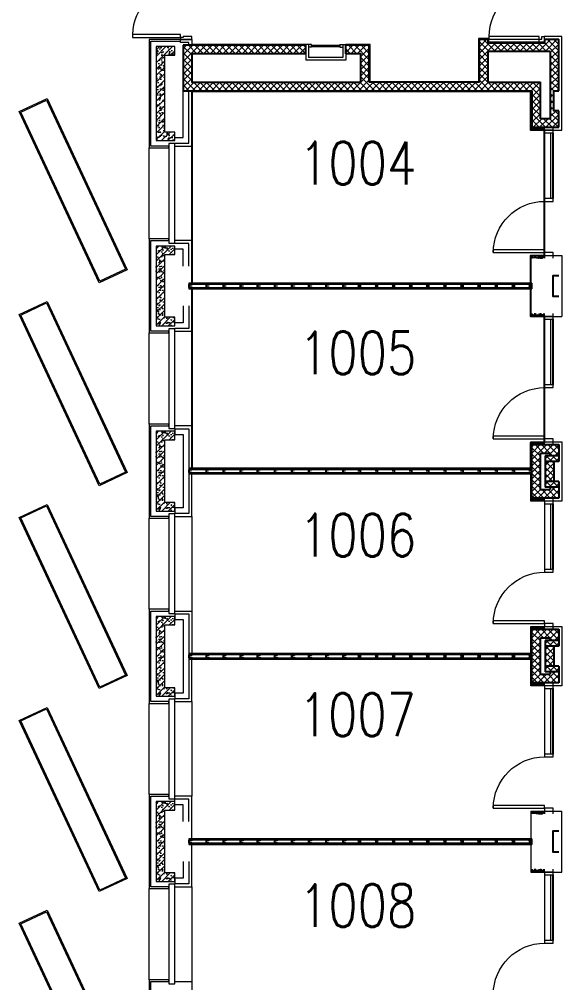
# Model space of a CAD drawing. Header units: inches. Extents: x 13084 to 220150, y 6494 to 167180.
# Drawn here: x 28889 to 38405, y 134527 to 151435 of the extents above; entities that cross this region are included whole.
import ezdxf
from ezdxf.enums import TextEntityAlignment as Align

# ---------------------------------------------------------------- set-up
doc = ezdxf.new("R2010")
doc.units = ezdxf.units.IN
doc.header["$MEASUREMENT"] = 0
for name, color, linetype, lineweight in [('Ground Floor$0$A-G250-G-Walls-Low-Level', 8, 'Continuous', 15), ('Ground Floor$0$A-G250-G-Walls-Precast-Concrete', 7, 'Continuous', 15), ('Ground Floor$0$A-G250-M-Walls-Blockwork', 7, 'Continuous', 25), ('Ground Floor$0$A-G250-M-Walls-Plasterboard-Partition', 7, 'Continuous', 15), ('Ground Floor$0$A-G252-H-Internal-Walls', 251, 'Continuous', 9), ('Ground Floor$0$A-G262-H-Precast-Panel', 251, 'Continuous', 5), ('Ground Floor$0$A-G312-M-Wall-Cladding-Panel', 7, 'Continuous', 9), ('Ground Floor$0$A-G312-M-Wall-Finish-Plaster', 7, 'Continuous', 15), ('Ground Floor$0$A-G321-M-Window', 251, 'Continuous', 9), ('Ground Floor$0$A-G322-M-Door', 251, 'Continuous', 15), ('Ground Floor$0$A-G572-Fire-Hose-Cabinet', 251, 'Continuous', 15), ('Ground Floor$0$Z-Z001-S-Room-Name-Identification-250', 7, 'Continuous', 15)]:
    doc.layers.add(name, color=color, linetype=linetype, lineweight=lineweight)
doc.styles.add('Ground Floor$0$Tag-RomanS', font='romans.shx', dxfattribs={"width": 0.8})
pattern_1 = [(50, (31615.24, 164129.57), (182.1847, -15.9391), [19.05, -209.55]), (355, (31615.24, 164129.57), (-35.2428, 191.0566), [15.24, -167.64]), (100.451, (31630.42, 164128.24), (146.9425, 175.1167), [16.19, -178.09]), (46.1842, (31615.24, 164180.37), (271.079, -42.0423), [28.575, -314.325]), (96.6356, (31637.83, 164176.87), (237.4042, 247.4256), [24.285, -267.135]), (351.184, (31615.24, 164180.37), (237.4046, 247.425), [22.86, -251.46]), (21, (31640.64, 164167.67), (151.6149, -102.2655), [19.05, -209.55]), (326, (31640.64, 164167.67), (61.802, 184.188), [15.24, -167.64]), (71.4514, (31653.27, 164159.15), (213.4165, 81.9229), [16.19, -178.09]), (37.5, (31615.24, 164129.57), (3.0886, 84.55504), [0, -165.608, 0, -170.18, 0, -168.275]), (7.5, (31615.24, 164129.57), (66.81966, 100.18057), [0, -97.028, 0, -161.798, 0, -64.135]), (327.5, (31558.6, 164129.57), (135.5906, -5.72874), [0, -63.5, 0, -198.12, 0, -262.89]), (317.5, (31533.2, 164129.57), (148.1292, 25.4265), [0, -82.55, 0, -131.572, 0, -186.69])]
pattern_2 = [(45, (31615.24, 164129.57), (-56.1266, 56.1266), [])]

# ---------------------------------------------------------------- blocks, each defined once
blk = doc.blocks.new('Ground Floor$0$Door8-Exterior-1850')
at = {"layer": 'Ground Floor$0$A-G322-M-Door'}
for points in [[(50, -50), (38, -50), (38, -100), (0, -100), (0, 100), (50, 100)], [(1800, -50), (1812, -50), (1812, -100), (1850, -100), (1850, 100), (1800, 100)], [(88, -100), (88, -937), (38, -937), (38, -100)], [(1762, -100), (1762, -937), (1812, -937), (1812, -100)]]:
    blk.add_lwpolyline(points, close=True, dxfattribs=at)
for centre, start, end in [((88, -100), 270, 0), ((1762, -100), 180, 270)]:
    blk.add_arc(centre, 837, start, end, dxfattribs=at)
blk = doc.blocks.new('Ground Floor$0$Door1-faculty offices-2200')
at = {"layer": 'Ground Floor$0$A-G321-M-Window'}
blk.add_lwpolyline([(50, -65), (1200, -65), (1200, -35), (50, -35)], close=True, dxfattribs=at)
at = {"layer": 'Ground Floor$0$A-G322-M-Door'}
for p, q in [((50, 75), (1200, 75)), ((50, -75), (1200, -75))]:
    blk.add_line(p, q, dxfattribs=at)
for points in [[(2100, 975), (2150, 975), (2150, 75), (2100, 75)], [(50, 75), (50, -75), (0, -75), (0, 75)], [(1250, 75), (1250, -75), (1200, -75), (1200, 75)], [(2200, 75), (2200, -75), (2150, -75), (2150, 75)]]:
    blk.add_lwpolyline(points, close=True, dxfattribs=at)
blk.add_arc((2150, 75), 900, 90, 180, dxfattribs=at)
blk = doc.blocks.new('Ground Floor$0$tag-roomname')
at = {"lineweight": 18, "ltscale": 0.01, "style": 'Ground Floor$0$Tag-RomanS', "width": 0.8}
blk.add_attdef('ROOM_NO_2', text='', height=3, dxfattribs=at).set_placement((0, 1.612), align=Align.MIDDLE_CENTER)
at = {"linetype": 'ByBlock', "lineweight": 13, "ltscale": 0.01, "style": 'Ground Floor$0$Tag-RomanS', "width": 0.8, "flags": 1}
for tag, p in [('ROOM_NAME_1', (0, -2.288)), ('AREA', (0, -5.744))]:
    blk.add_attdef(tag, text='', height=2.8, dxfattribs=at).set_placement(p, align=Align.MIDDLE_CENTER)
blk = doc.blocks.new('Ground Floor$0$FHC')
at = {"ltscale": 0.2}
for p, q in [((700, 280), (0, 280)), ((0, 0), (0, 280)), ((650, 230), (50, 230)), ((50, 0), (50, 230)), ((650, 0), (650, 230)), ((700, 0), (700, 280)), ((50, 0), (0, 0)), ((100, 50), (50, 50)), ((50, 0), (50, 50)), ((100, 0), (50, 0)), ((100, 50), (100, 0)), ((100, 35), (600, 35)), ((100, 15), (600, 15)), ((600, 0), (600, 50)), ((600, 50), (650, 50)), ((600, 0), (650, 0)), ((650, 0), (650, 50)), ((650, 0), (700, 0))]:
    blk.add_line(p, q, dxfattribs=at)
blk = doc.blocks.new('Ground Floor$0$Part Frame1')
for p, q in [((0, 0), (0, -100)), ((0, 0), (6015, 0)), ((0, -13), (6015, -13)), ((0, -25), (6015, -25)), ((6015, -75), (0, -75)), ((6015, -87), (0, -87)), ((6015, -100), (0, -100)), ((6015, 0), (6015, -100))]:
    blk.add_line(p, q)
for points in [[(0, -75), (0, -25), (50, -25), (50, -35), (10, -35), (10, -65), (50, -65), (50, -75)], [(300, -75), (300, -25), (350, -25), (350, -35), (310, -35), (310, -65), (350, -65), (350, -75)], [(600, -75), (600, -25), (650, -25), (650, -35), (610, -35), (610, -65), (650, -65), (650, -75)], [(900, -75), (900, -25), (950, -25), (950, -35), (910, -35), (910, -65), (950, -65), (950, -75)], [(1200, -75), (1200, -25), (1250, -25), (1250, -35), (1210, -35), (1210, -65), (1250, -65), (1250, -75)], [(1500, -75), (1500, -25), (1550, -25), (1550, -35), (1510, -35), (1510, -65), (1550, -65), (1550, -75)], [(1800, -75), (1800, -25), (1850, -25), (1850, -35), (1810, -35), (1810, -65), (1850, -65), (1850, -75)], [(2100, -75), (2100, -25), (2150, -25), (2150, -35), (2110, -35), (2110, -65), (2150, -65), (2150, -75)], [(2400, -75), (2400, -25), (2450, -25), (2450, -35), (2410, -35), (2410, -65), (2450, -65), (2450, -75)], [(2700, -75), (2700, -25), (2750, -25), (2750, -35), (2710, -35), (2710, -65), (2750, -65), (2750, -75)], [(3000, -75), (3000, -25), (3050, -25), (3050, -35), (3010, -35), (3010, -65), (3050, -65), (3050, -75)], [(3315, -75), (3315, -25), (3265, -25), (3265, -35), (3305, -35), (3305, -65), (3265, -65), (3265, -75)], [(3615, -75), (3615, -25), (3565, -25), (3565, -35), (3605, -35), (3605, -65), (3565, -65), (3565, -75)], [(3915, -75), (3915, -25), (3865, -25), (3865, -35), (3905, -35), (3905, -65), (3865, -65), (3865, -75)], [(4215, -75), (4215, -25), (4165, -25), (4165, -35), (4205, -35), (4205, -65), (4165, -65), (4165, -75)], [(4515, -75), (4515, -25), (4465, -25), (4465, -35), (4505, -35), (4505, -65), (4465, -65), (4465, -75)], [(4815, -75), (4815, -25), (4765, -25), (4765, -35), (4805, -35), (4805, -65), (4765, -65), (4765, -75)], [(5115, -75), (5115, -25), (5065, -25), (5065, -35), (5105, -35), (5105, -65), (5065, -65), (5065, -75)], [(5415, -75), (5415, -25), (5365, -25), (5365, -35), (5405, -35), (5405, -65), (5365, -65), (5365, -75)], [(5715, -75), (5715, -25), (5665, -25), (5665, -35), (5705, -35), (5705, -65), (5665, -65), (5665, -75)], [(6015, -75), (6015, -25), (5965, -25), (5965, -35), (6005, -35), (6005, -65), (5965, -65), (5965, -75)]]:
    blk.add_lwpolyline(points, close=True)
blk = doc.blocks.new('Ground Floor$0$d1960-050')
at = {"layer": 'Ground Floor$0$A-G322-M-Door', "elevation": 0}
for points in [[(-1860, 218), (-1860, 1098), (-1910, 1098), (-1910, 218)], [(-100, 218), (-100, 1098), (-50, 1098), (-50, 218)], [(-1910, 218), (-1910, 168), (-1860, 168), (-1860, 130), (-1960, 130), (-1960, 218)], [(-50, 218), (-50, 168), (-100, 168), (-100, 130), (0, 130), (0, 218)]]:
    blk.add_lwpolyline(points, close=True, dxfattribs=at)
at = {"layer": 'Ground Floor$0$A-G322-M-Door'}
for centre, start, end in [((-1860, 218, 0), 360, 90), ((-100, 218, 0), 90, 180)]:
    blk.add_arc(centre, 880, start, end, dxfattribs=at)

msp = doc.modelspace()

# ---------------------------------------------------------------- hatches: boundary and pattern name
at = {"layer": 'Ground Floor$0$A-G252-H-Internal-Walls'}
h = msp.add_hatch(dxfattribs=at)
h.set_pattern_fill('ANSI37', color=256, scale=25, style=0)
h.set_pattern_definition([(45, (31615.24, 164129.57), (-56.1266, 56.1266), []), (135, (31615.24, 164129.57), (-56.1266, -56.1266), [])])
h.paths.add_polyline_path([(38355, 151085), (38110, 151085), (38110, 151020), (37110, 151020), (37110, 151085), (36960, 151085), (36960, 150330), (35030, 150330), (35030, 150980), (34615, 150980), (34615, 150830), (34880, 150830), (34880, 150330), (31915, 150330), (31915, 150830), (33915, 150830), (33915, 150980), (31765, 150980), (31765, 150180), (37880, 150180), (37880, 149540), (38355, 149540), (38355, 149830), (38265, 149830), (38265, 150180), (38355, 150180)])
h.paths.add_polyline_path([(38205, 149690), (38030, 149690), (38030, 150330), (37110, 150330), (37110, 150870), (38205, 150870)], flags=16)
h = msp.add_hatch(dxfattribs=at)
h.set_pattern_fill('AR-CONC', color=256, scale=0.3, angle=90, style=0)
h.set_pattern_definition([(40, (48115.245, 160889.57), (-4.78173, 54.6554), [5.715, -62.865]), (95, (48115.245, 160889.57), (57.317, -10.57285), [4.572, -50.292]), (349.549, (48114.846, 160894.124), (52.535, 44.08275), [4.857, -53.427]), (43.8158, (48130.485, 160889.57), (-12.6127, 81.3237), [8.5725, -94.2975]), (353.3644, (48129.43, 160896.35), (74.22767, 71.22127), [7.2855, -80.1405]), (98.816, (48130.485, 160889.57), (74.22754, 71.2214), [6.858, -75.438]), (69, (48126.675, 160897.19), (-30.67966, 45.48446), [5.715, -62.865]), (124, (48126.675, 160897.19), (55.2564, 18.5406), [4.572, -50.292]), (18.5486, (48124.12, 160900.98), (24.57686, 64.02495), [4.857, -53.427]), (52.5, (48115.245, 160889.57), (25.366512, 0.92658), [0, -49.6824, 0, -51.054, 0, -50.4825]), (82.5, (48115.245, 160889.57), (30.054172, 20.0459), [0, -29.1084, 0, -48.5394, 0, -19.2405]), (122.5, (48115.245, 160872.577), (-1.718623, 40.677179), [0, -19.05, 0, -59.436, 0, -78.867]), (132.5, (48115.245, 160864.957), (7.62795, 44.438754), [0, -24.765, 0, -39.4716, 0, -56.007])])
h.paths.add_polyline_path([(37880, 149505), (37880, 149540), (38105, 149540), (38105, 149505)])
h = msp.add_hatch(dxfattribs=at)
h.set_pattern_fill('AR-CONC', color=256, scale=0.3, angle=90, style=0)
h.set_pattern_definition([(40, (48115.245, 158624.57), (-4.78173, 54.6554), [5.715, -62.865]), (95, (48115.245, 158624.57), (57.317, -10.57285), [4.572, -50.292]), (349.549, (48114.846, 158629.124), (52.535, 44.08275), [4.857, -53.427]), (43.8158, (48130.485, 158624.57), (-12.6127, 81.3237), [8.5725, -94.2975]), (353.3644, (48129.43, 158631.35), (74.22767, 71.22127), [7.2855, -80.1405]), (98.816, (48130.485, 158624.57), (74.22754, 71.2214), [6.858, -75.438]), (69, (48126.675, 158632.19), (-30.67966, 45.48446), [5.715, -62.865]), (124, (48126.675, 158632.19), (55.2564, 18.5406), [4.572, -50.292]), (18.5486, (48124.12, 158635.98), (24.57686, 64.02495), [4.857, -53.427]), (52.5, (48115.245, 158624.57), (25.366512, 0.92658), [0, -49.6824, 0, -51.054, 0, -50.4825]), (82.5, (48115.245, 158624.57), (30.054172, 20.0459), [0, -29.1084, 0, -48.5394, 0, -19.2405]), (122.5, (48115.245, 158607.577), (-1.718623, 40.677179), [0, -19.05, 0, -59.436, 0, -78.867]), (132.5, (48115.245, 158599.957), (7.62795, 44.438754), [0, -24.765, 0, -39.4716, 0, -56.007])])
h.paths.add_polyline_path([(37880, 147240), (37880, 147275), (38105, 147275), (38105, 147240)])
h = msp.add_hatch(dxfattribs=at)
h.set_pattern_fill('AR-CONC', color=256, scale=0.3, angle=90, style=0)
h.set_pattern_definition([(40, (48115.245, 157619.57), (-4.78173, 54.6554), [5.715, -62.865]), (95, (48115.245, 157619.57), (57.317, -10.57285), [4.572, -50.292]), (349.549, (48114.846, 157624.124), (52.535, 44.08275), [4.857, -53.427]), (43.8158, (48130.485, 157619.57), (-12.6127, 81.3237), [8.5725, -94.2975]), (353.3644, (48129.43, 157626.35), (74.22767, 71.22127), [7.2855, -80.1405]), (98.816, (48130.485, 157619.57), (74.22754, 71.2214), [6.858, -75.438]), (69, (48126.675, 157627.19), (-30.67966, 45.48446), [5.715, -62.865]), (124, (48126.675, 157627.19), (55.2564, 18.5406), [4.572, -50.292]), (18.5486, (48124.12, 157630.98), (24.57686, 64.02495), [4.857, -53.427]), (52.5, (48115.245, 157619.57), (25.366512, 0.92658), [0, -49.6824, 0, -51.054, 0, -50.4825]), (82.5, (48115.245, 157619.57), (30.054172, 20.0459), [0, -29.1084, 0, -48.5394, 0, -19.2405]), (122.5, (48115.245, 157602.577), (-1.718623, 40.677179), [0, -19.05, 0, -59.436, 0, -78.867]), (132.5, (48115.245, 157594.957), (7.62795, 44.438754), [0, -24.765, 0, -39.4716, 0, -56.007])])
h.paths.add_polyline_path([(37880, 146235), (37880, 146270), (38105, 146270), (38105, 146235)])
h = msp.add_hatch(dxfattribs=at)
h.set_pattern_fill('AR-CONC', color=256, scale=0.3, angle=90, style=0)
h.set_pattern_definition([(40, (48115.245, 155354.57), (-4.78173, 54.6554), [5.715, -62.865]), (95, (48115.245, 155354.57), (57.317, -10.57285), [4.572, -50.292]), (349.549, (48114.846, 155359.124), (52.535, 44.08275), [4.857, -53.427]), (43.8158, (48130.485, 155354.57), (-12.6127, 81.3237), [8.5725, -94.2975]), (353.3644, (48129.43, 155361.35), (74.22767, 71.22127), [7.2855, -80.1405]), (98.816, (48130.485, 155354.57), (74.22754, 71.2214), [6.858, -75.438]), (69, (48126.675, 155362.19), (-30.67966, 45.48446), [5.715, -62.865]), (124, (48126.675, 155362.19), (55.2564, 18.5406), [4.572, -50.292]), (18.5486, (48124.12, 155365.98), (24.57686, 64.02495), [4.857, -53.427]), (52.5, (48115.245, 155354.57), (25.366512, 0.92658), [0, -49.6824, 0, -51.054, 0, -50.4825]), (82.5, (48115.245, 155354.57), (30.054172, 20.0459), [0, -29.1084, 0, -48.5394, 0, -19.2405]), (122.5, (48115.245, 155337.577), (-1.718623, 40.677179), [0, -19.05, 0, -59.436, 0, -78.867]), (132.5, (48115.245, 155329.957), (7.62795, 44.438754), [0, -24.765, 0, -39.4716, 0, -56.007])])
h.paths.add_polyline_path([(37880, 143970), (37880, 144005), (38105, 144005), (38105, 143970)])
h = msp.add_hatch(dxfattribs=at)
h.set_pattern_fill('ANSI37', color=256, scale=25, style=0)
h.set_pattern_definition([(45, (47749.214, 164129.57), (-56.1266, 56.1266), []), (135, (47749.214, 164129.57), (-56.1266, -56.1266), [])])
h.paths.add_polyline_path([(38355, 143970), (37880, 143970), (37880, 143030), (38355, 143030), (38355, 143225), (38205, 143225), (38205, 143180), (38030, 143180), (38030, 143820), (38205, 143820), (38205, 143775), (38355, 143775)])
h.paths.add_polyline_path([(38355, 143775), (38115, 143775), (38115, 143675), (38355, 143675)], flags=17)
h.paths.add_polyline_path([(38265, 143675), (38115, 143675), (38115, 143325), (38265, 143325)], flags=17)
h.paths.add_polyline_path([(38355, 143325), (38115, 143325), (38115, 143225), (38355, 143225)])
h = msp.add_hatch(dxfattribs=at)
h.set_pattern_fill('AR-CONC', color=256, scale=0.3, angle=90, style=0)
h.set_pattern_definition([(40, (48115.245, 154379.57), (-4.78173, 54.6554), [5.715, -62.865]), (95, (48115.245, 154379.57), (57.317, -10.57285), [4.572, -50.292]), (349.549, (48114.846, 154384.124), (52.535, 44.08275), [4.857, -53.427]), (43.8158, (48130.485, 154379.57), (-12.6127, 81.3237), [8.5725, -94.2975]), (353.3644, (48129.43, 154386.35), (74.22767, 71.22127), [7.2855, -80.1405]), (98.816, (48130.485, 154379.57), (74.22754, 71.2214), [6.858, -75.438]), (69, (48126.675, 154387.19), (-30.67966, 45.48446), [5.715, -62.865]), (124, (48126.675, 154387.19), (55.2564, 18.5406), [4.572, -50.292]), (18.5486, (48124.12, 154390.98), (24.57686, 64.02495), [4.857, -53.427]), (52.5, (48115.245, 154379.57), (25.366512, 0.92658), [0, -49.6824, 0, -51.054, 0, -50.4825]), (82.5, (48115.245, 154379.57), (30.054172, 20.0459), [0, -29.1084, 0, -48.5394, 0, -19.2405]), (122.5, (48115.245, 154362.577), (-1.718623, 40.677179), [0, -19.05, 0, -59.436, 0, -78.867]), (132.5, (48115.245, 154354.957), (7.62795, 44.438754), [0, -24.765, 0, -39.4716, 0, -56.007])])
h.paths.add_polyline_path([(37880, 142995), (37880, 143030), (38105, 143030), (38105, 142995)])
h = msp.add_hatch(dxfattribs=at)
h.set_pattern_fill('AR-CONC', color=256, scale=0.3, angle=90, style=0)
h.set_pattern_definition([(40, (48115.245, 152114.57), (-4.78173, 54.6554), [5.715, -62.865]), (95, (48115.245, 152114.57), (57.317, -10.57285), [4.572, -50.292]), (349.549, (48114.846, 152119.124), (52.535, 44.08275), [4.857, -53.427]), (43.8158, (48130.485, 152114.57), (-12.6127, 81.3237), [8.5725, -94.2975]), (353.3644, (48129.43, 152121.35), (74.22767, 71.22127), [7.2855, -80.1405]), (98.816, (48130.485, 152114.57), (74.22754, 71.2214), [6.858, -75.438]), (69, (48126.675, 152122.19), (-30.67966, 45.48446), [5.715, -62.865]), (124, (48126.675, 152122.19), (55.2564, 18.5406), [4.572, -50.292]), (18.5486, (48124.12, 152125.98), (24.57686, 64.02495), [4.857, -53.427]), (52.5, (48115.245, 152114.57), (25.366512, 0.92658), [0, -49.6824, 0, -51.054, 0, -50.4825]), (82.5, (48115.245, 152114.57), (30.054172, 20.0459), [0, -29.1084, 0, -48.5394, 0, -19.2405]), (122.5, (48115.245, 152097.577), (-1.718623, 40.677179), [0, -19.05, 0, -59.436, 0, -78.867]), (132.5, (48115.245, 152089.957), (7.62795, 44.438754), [0, -24.765, 0, -39.4716, 0, -56.007])])
h.paths.add_polyline_path([(37880, 140730), (37880, 140765), (38105, 140765), (38105, 140730)])
h = msp.add_hatch(dxfattribs=at)
h.set_pattern_fill('ANSI37', color=256, scale=25, style=0)
h.set_pattern_definition([(45, (47749.214, 160889.57), (-56.1266, 56.1266), []), (135, (47749.214, 160889.57), (-56.1266, -56.1266), [])])
h.paths.add_polyline_path([(38355, 140730), (37880, 140730), (37880, 139790), (38355, 139790), (38355, 139985), (38205, 139985), (38205, 139940), (38030, 139940), (38030, 140580), (38205, 140580), (38205, 140535), (38355, 140535)])
h.paths.add_polyline_path([(38355, 140535), (38115, 140535), (38115, 140435), (38355, 140435)], flags=17)
h.paths.add_polyline_path([(38265, 140435), (38115, 140435), (38115, 140085), (38265, 140085)], flags=17)
h.paths.add_polyline_path([(38355, 140085), (38115, 140085), (38115, 139985), (38355, 139985)])
h = msp.add_hatch(dxfattribs=at)
h.set_pattern_fill('AR-CONC', color=256, scale=0.3, angle=90, style=0)
h.set_pattern_definition([(40, (48115.245, 151139.57), (-4.78173, 54.6554), [5.715, -62.865]), (95, (48115.245, 151139.57), (57.317, -10.57285), [4.572, -50.292]), (349.549, (48114.846, 151144.124), (52.535, 44.08275), [4.857, -53.427]), (43.8158, (48130.485, 151139.57), (-12.6127, 81.3237), [8.5725, -94.2975]), (353.3644, (48129.43, 151146.35), (74.22767, 71.22127), [7.2855, -80.1405]), (98.816, (48130.485, 151139.57), (74.22754, 71.2214), [6.858, -75.438]), (69, (48126.675, 151147.19), (-30.67966, 45.48446), [5.715, -62.865]), (124, (48126.675, 151147.19), (55.2564, 18.5406), [4.572, -50.292]), (18.5486, (48124.12, 151150.98), (24.57686, 64.02495), [4.857, -53.427]), (52.5, (48115.245, 151139.57), (25.366512, 0.92658), [0, -49.6824, 0, -51.054, 0, -50.4825]), (82.5, (48115.245, 151139.57), (30.054172, 20.0459), [0, -29.1084, 0, -48.5394, 0, -19.2405]), (122.5, (48115.245, 151122.577), (-1.718623, 40.677179), [0, -19.05, 0, -59.436, 0, -78.867]), (132.5, (48115.245, 151114.957), (7.62795, 44.438754), [0, -24.765, 0, -39.4716, 0, -56.007])])
h.paths.add_polyline_path([(37880, 139755), (37880, 139790), (38105, 139790), (38105, 139755)])
h = msp.add_hatch(dxfattribs=at)
h.set_pattern_fill('AR-CONC', color=256, scale=0.3, angle=90, style=0)
h.set_pattern_definition([(40, (48115.245, 148874.57), (-4.78173, 54.6554), [5.715, -62.865]), (95, (48115.245, 148874.57), (57.317, -10.57285), [4.572, -50.292]), (349.549, (48114.846, 148879.124), (52.535, 44.08275), [4.857, -53.427]), (43.8158, (48130.485, 148874.57), (-12.6127, 81.3237), [8.5725, -94.2975]), (353.3644, (48129.43, 148881.35), (74.22767, 71.22127), [7.2855, -80.1405]), (98.816, (48130.485, 148874.57), (74.22754, 71.2214), [6.858, -75.438]), (69, (48126.675, 148882.19), (-30.67966, 45.48446), [5.715, -62.865]), (124, (48126.675, 148882.19), (55.2564, 18.5406), [4.572, -50.292]), (18.5486, (48124.12, 148885.98), (24.57686, 64.02495), [4.857, -53.427]), (52.5, (48115.245, 148874.57), (25.366512, 0.92658), [0, -49.6824, 0, -51.054, 0, -50.4825]), (82.5, (48115.245, 148874.57), (30.054172, 20.0459), [0, -29.1084, 0, -48.5394, 0, -19.2405]), (122.5, (48115.245, 148857.577), (-1.718623, 40.677179), [0, -19.05, 0, -59.436, 0, -78.867]), (132.5, (48115.245, 148849.957), (7.62795, 44.438754), [0, -24.765, 0, -39.4716, 0, -56.007])])
h.paths.add_polyline_path([(37880, 137490), (37880, 137525), (38105, 137525), (38105, 137490)])
h = msp.add_hatch(dxfattribs=at)
h.set_pattern_fill('AR-CONC', color=256, scale=0.3, angle=90, style=0)
h.set_pattern_definition([(40, (48115.245, 147869.57), (-4.78173, 54.6554), [5.715, -62.865]), (95, (48115.245, 147869.57), (57.317, -10.57285), [4.572, -50.292]), (349.549, (48114.846, 147874.124), (52.535, 44.08275), [4.857, -53.427]), (43.8158, (48130.485, 147869.57), (-12.6127, 81.3237), [8.5725, -94.2975]), (353.3644, (48129.43, 147876.35), (74.22767, 71.22127), [7.2855, -80.1405]), (98.816, (48130.485, 147869.57), (74.22754, 71.2214), [6.858, -75.438]), (69, (48126.675, 147877.19), (-30.67966, 45.48446), [5.715, -62.865]), (124, (48126.675, 147877.19), (55.2564, 18.5406), [4.572, -50.292]), (18.5486, (48124.12, 147880.98), (24.57686, 64.02495), [4.857, -53.427]), (52.5, (48115.245, 147869.57), (25.366512, 0.92658), [0, -49.6824, 0, -51.054, 0, -50.4825]), (82.5, (48115.245, 147869.57), (30.054172, 20.0459), [0, -29.1084, 0, -48.5394, 0, -19.2405]), (122.5, (48115.245, 147852.577), (-1.718623, 40.677179), [0, -19.05, 0, -59.436, 0, -78.867]), (132.5, (48115.245, 147844.957), (7.62795, 44.438754), [0, -24.765, 0, -39.4716, 0, -56.007])])
h.paths.add_polyline_path([(37880, 136485), (37880, 136520), (38105, 136520), (38105, 136485)])
at = {"layer": 'Ground Floor$0$A-G262-H-Precast-Panel'}
h = msp.add_hatch(dxfattribs=at)
h.set_pattern_fill('AR-CONC', color=256, style=0)
h.set_pattern_definition(pattern_1)
h.paths.add_polyline_path([(31290, 149305), (31615, 149305), (31615, 149455), (31440, 149455), (31440, 150805), (31615, 150805), (31615, 150955), (31290, 150955)])
h = msp.add_hatch(dxfattribs=at)
h.set_pattern_fill('ANSI31', color=256, scale=25, style=0)
h.set_pattern_definition(pattern_2)
h.paths.add_polyline_path([(31290, 149305), (31615, 149305), (31615, 149455), (31440, 149455), (31440, 150805), (31615, 150805), (31615, 150955), (31290, 150955)])
h = msp.add_hatch(dxfattribs=at)
h.set_pattern_fill('AR-CONC', color=256, style=0)
h.set_pattern_definition(pattern_1)
h.paths.add_polyline_path([(31290, 146055), (31615, 146055), (31615, 146205), (31440, 146205), (31440, 147305), (31615, 147305), (31615, 147455), (31290, 147455)])
h = msp.add_hatch(dxfattribs=at)
h.set_pattern_fill('ANSI31', color=256, scale=25, style=0)
h.set_pattern_definition(pattern_2)
h.paths.add_polyline_path([(31290, 146055), (31615, 146055), (31615, 146205), (31440, 146205), (31440, 147305), (31615, 147305), (31615, 147455), (31290, 147455)])
h = msp.add_hatch(dxfattribs=at)
h.set_pattern_fill('AR-CONC', color=256, style=0)
h.set_pattern_definition([(50, (31615.24, 160879.57), (182.1847, -15.9391), [19.05, -209.55]), (355, (31615.24, 160879.57), (-35.2428, 191.0566), [15.24, -167.64]), (100.451, (31630.42, 160878.24), (146.9425, 175.1167), [16.19, -178.09]), (46.1842, (31615.24, 160930.37), (271.079, -42.0423), [28.575, -314.325]), (96.6356, (31637.83, 160926.87), (237.4042, 247.4256), [24.285, -267.135]), (351.184, (31615.24, 160930.37), (237.4046, 247.425), [22.86, -251.46]), (21, (31640.64, 160917.67), (151.6149, -102.2655), [19.05, -209.55]), (326, (31640.64, 160917.67), (61.802, 184.188), [15.24, -167.64]), (71.4514, (31653.27, 160909.15), (213.4165, 81.9229), [16.19, -178.09]), (37.5, (31615.24, 160879.57), (3.0886, 84.55504), [0, -165.608, 0, -170.18, 0, -168.275]), (7.5, (31615.24, 160879.57), (66.81966, 100.18057), [0, -97.028, 0, -161.798, 0, -64.135]), (327.5, (31558.6, 160879.57), (135.5906, -5.72874), [0, -63.5, 0, -198.12, 0, -262.89]), (317.5, (31533.2, 160879.57), (148.1292, 25.4265), [0, -82.55, 0, -131.572, 0, -186.69])])
h.paths.add_polyline_path([(31290, 142805), (31615, 142805), (31615, 142955), (31440, 142955), (31440, 144055), (31615, 144055), (31615, 144205), (31290, 144205)])
h = msp.add_hatch(dxfattribs=at)
h.set_pattern_fill('ANSI31', color=256, scale=25, style=0)
h.set_pattern_definition([(45, (31615.24, 160879.57), (-56.1266, 56.1266), [])])
h.paths.add_polyline_path([(31290, 142805), (31615, 142805), (31615, 142955), (31440, 142955), (31440, 144055), (31615, 144055), (31615, 144205), (31290, 144205)])
h = msp.add_hatch(dxfattribs=at)
h.set_pattern_fill('AR-CONC', color=256, style=0)
h.set_pattern_definition([(50, (31615.24, 157629.57), (182.1847, -15.9391), [19.05, -209.55]), (355, (31615.24, 157629.57), (-35.2428, 191.0566), [15.24, -167.64]), (100.451, (31630.42, 157628.24), (146.9425, 175.1167), [16.19, -178.09]), (46.1842, (31615.24, 157680.37), (271.079, -42.0423), [28.575, -314.325]), (96.6356, (31637.83, 157676.87), (237.4042, 247.4256), [24.285, -267.135]), (351.184, (31615.24, 157680.37), (237.4046, 247.425), [22.86, -251.46]), (21, (31640.64, 157667.67), (151.6149, -102.2655), [19.05, -209.55]), (326, (31640.64, 157667.67), (61.802, 184.188), [15.24, -167.64]), (71.4514, (31653.27, 157659.15), (213.4165, 81.9229), [16.19, -178.09]), (37.5, (31615.24, 157629.57), (3.0886, 84.55504), [0, -165.608, 0, -170.18, 0, -168.275]), (7.5, (31615.24, 157629.57), (66.81966, 100.18057), [0, -97.028, 0, -161.798, 0, -64.135]), (327.5, (31558.6, 157629.57), (135.5906, -5.72874), [0, -63.5, 0, -198.12, 0, -262.89]), (317.5, (31533.2, 157629.57), (148.1292, 25.4265), [0, -82.55, 0, -131.572, 0, -186.69])])
h.paths.add_polyline_path([(31290, 139555), (31615, 139555), (31615, 139705), (31440, 139705), (31440, 140805), (31615, 140805), (31615, 140955), (31290, 140955)])
h = msp.add_hatch(dxfattribs=at)
h.set_pattern_fill('ANSI31', color=256, scale=25, style=0)
h.set_pattern_definition([(45, (31615.24, 157629.57), (-56.1266, 56.1266), [])])
h.paths.add_polyline_path([(31290, 139555), (31615, 139555), (31615, 139705), (31440, 139705), (31440, 140805), (31615, 140805), (31615, 140955), (31290, 140955)])
h = msp.add_hatch(dxfattribs=at)
h.set_pattern_fill('AR-CONC', color=256, style=0)
h.set_pattern_definition([(50, (31615.24, 154379.57), (182.1847, -15.9391), [19.05, -209.55]), (355, (31615.24, 154379.57), (-35.2428, 191.0566), [15.24, -167.64]), (100.451, (31630.42, 154378.24), (146.9425, 175.1167), [16.19, -178.09]), (46.1842, (31615.24, 154430.37), (271.079, -42.0423), [28.575, -314.325]), (96.6356, (31637.83, 154426.87), (237.4042, 247.4256), [24.285, -267.135]), (351.184, (31615.24, 154430.37), (237.4046, 247.425), [22.86, -251.46]), (21, (31640.64, 154417.67), (151.6149, -102.2655), [19.05, -209.55]), (326, (31640.64, 154417.67), (61.802, 184.188), [15.24, -167.64]), (71.4514, (31653.27, 154409.15), (213.4165, 81.9229), [16.19, -178.09]), (37.5, (31615.24, 154379.57), (3.0886, 84.55504), [0, -165.608, 0, -170.18, 0, -168.275]), (7.5, (31615.24, 154379.57), (66.81966, 100.18057), [0, -97.028, 0, -161.798, 0, -64.135]), (327.5, (31558.6, 154379.57), (135.5906, -5.72874), [0, -63.5, 0, -198.12, 0, -262.89]), (317.5, (31533.2, 154379.57), (148.1292, 25.4265), [0, -82.55, 0, -131.572, 0, -186.69])])
h.paths.add_polyline_path([(31290, 136305), (31615, 136305), (31615, 136455), (31440, 136455), (31440, 137555), (31615, 137555), (31615, 137705), (31290, 137705)])
h = msp.add_hatch(dxfattribs=at)
h.set_pattern_fill('ANSI31', color=256, scale=25, style=0)
h.set_pattern_definition([(45, (31615.24, 154379.57), (-56.1266, 56.1266), [])])
h.paths.add_polyline_path([(31290, 136305), (31615, 136305), (31615, 136455), (31440, 136455), (31440, 137555), (31615, 137555), (31615, 137705), (31290, 137705)])

# ---------------------------------------------------------------- linework, layer by layer
msp.add_lwpolyline([(31915, 150165), (31915, 146805), (37865, 146805), (37865, 147290), (38105, 147290), (38105, 149490), (37865, 149490), (37865, 150165)], close=True)
msp.add_lwpolyline([(31915, 146705), (31915, 143555), (37865, 143555), (37865, 144005), (38105, 144005), (38105, 146220), (37865, 146220), (37865, 146705), (31915, 146705)])
at = {"layer": 'Ground Floor$0$A-G250-G-Walls-Low-Level'}
for p, q in [((31165, 147580), (31165, 149180)), ((31915, 149210), (31915, 147550)), ((31165, 144330), (31165, 145930)), ((31915, 145960), (31915, 144300)), ((31915, 142710), (31915, 141050)), ((31165, 141080), (31165, 142680)), ((31165, 137830), (31165, 139430)), ((31915, 139460), (31915, 137800)), ((31165, 134580), (31165, 136180)), ((31915, 136210), (31915, 134550))]:
    msp.add_line(p, q, dxfattribs=at)
at = {"layer": 'Ground Floor$0$A-G250-G-Walls-Precast-Concrete'}
for points in [[(31290, 149305), (31615, 149305), (31615, 149455), (31440, 149455), (31440, 150805), (31615, 150805), (31615, 150955), (31290, 150955), (31290, 149305)], [(31290, 146055), (31615, 146055), (31615, 146205), (31440, 146205), (31440, 147305), (31615, 147305), (31615, 147455), (31290, 147455), (31290, 146055)], [(31290, 142805), (31615, 142805), (31615, 142955), (31440, 142955), (31440, 144055), (31615, 144055), (31615, 144205), (31290, 144205), (31290, 142805)], [(31290, 139555), (31615, 139555), (31615, 139705), (31440, 139705), (31440, 140805), (31615, 140805), (31615, 140955), (31290, 140955), (31290, 139555)], [(31290, 136305), (31615, 136305), (31615, 136455), (31440, 136455), (31440, 137555), (31615, 137555), (31615, 137705), (31290, 137705), (31290, 136305)]]:
    msp.add_lwpolyline(points, dxfattribs=at)
at = {"layer": 'Ground Floor$0$A-G250-M-Walls-Blockwork'}
for p, q in [((36960, 150330), (36960, 151085)), ((36960, 151085), (37110, 151085)), ((37110, 151085), (37110, 151020)), ((37110, 151020), (38110, 151020)), ((38110, 151020), (38110, 151085)), ((38110, 151085), (38355, 151085)), ((38355, 150180, 0), (38355, 151085, 0)), ((31765, 150980, 0), (31765, 150180, 0)), ((33915, 150980), (31765, 150980, 0)), ((33915, 150830, 0), (33915, 150980)), ((35030, 150980), (34615, 150980)), ((34615, 150830, 0), (34615, 150980)), ((35030, 150330), (35030, 150980)), ((38205, 150870), (37110, 150870)), ((37110, 150870), (37110, 150330)), ((38205, 150870), (38205, 149690)), ((36960, 150330, 0), (35030, 150330)), ((37110, 150330), (38030, 150330, 0)), ((38030, 149690), (38030, 150330)), ((31765, 150180, 0), (37880, 150180, 0)), ((37880, 150180, 0), (37880, 149540, 0)), ((38355, 149540, 0), (38355, 149830, 0)), ((38205, 149690), (38030, 149690)), ((37880, 149540, 0), (38355, 149540, 0)), ((37880, 143030), (37880, 143970)), ((37880, 143970), (38355, 143970)), ((38355, 143970), (38355, 143675)), ((38030, 143180), (38030, 143820)), ((38030, 143820), (38205, 143820)), ((38355, 143775), (38115, 143775)), ((38115, 143775), (38115, 143225)), ((38205, 143775), (38205, 143820)), ((38355, 143675), (38115, 143675)), ((38265, 143675), (38265, 143325)), ((38355, 143325), (38115, 143325)), ((38355, 143225), (38115, 143225)), ((38205, 143225), (38205, 143180)), ((38355, 143325), (38355, 143030)), ((38030, 143180), (38205, 143180)), ((38355, 143030), (37880, 143030)), ((37880, 139790, 0), (37880, 140730, 0)), ((37880, 140730, 0), (38355, 140730, 0)), ((38355, 140730, 0), (38355, 140435, 0)), ((38030, 139940, 0), (38030, 140580, 0)), ((38030, 140580, 0), (38205, 140580, 0)), ((38355, 140535, 0), (38115, 140535, 0)), ((38115, 140535, 0), (38115, 139985, 0)), ((38205, 140535, 0), (38205, 140580, 0)), ((38355, 140435, 0), (38115, 140435, 0)), ((38265, 140435, 0), (38265, 140085, 0)), ((38355, 140085, 0), (38115, 140085, 0)), ((38355, 140085, 0), (38355, 139790, 0)), ((38030, 139940, 0), (38205, 139940, 0)), ((38355, 139985, 0), (38115, 139985, 0)), ((38205, 139985, 0), (38205, 139940, 0)), ((38355, 139790, 0), (37880, 139790, 0))]:
    msp.add_line(p, q, dxfattribs=at)
at = {"layer": 'Ground Floor$0$A-G250-M-Walls-Blockwork', "elevation": 0}
for points in [[(33915, 150830), (31915, 150830), (31915, 150330), (34880, 150330), (34880, 150830), (34615, 150830)], [(38355, 149830), (38265, 149830), (38265, 150180), (38355, 150180)]]:
    msp.add_lwpolyline(points, dxfattribs=at)
at = {"layer": 'Ground Floor$0$A-G250-M-Walls-Blockwork'}
for points in [[(38355, 146570), (38255, 146570), (38255, 146940), (38355, 146940)], [(38355, 136820), (38255, 136820), (38255, 137190), (38355, 137190)]]:
    msp.add_lwpolyline(points, dxfattribs=at)
at = {"layer": 'Ground Floor$0$A-G312-M-Wall-Cladding-Panel'}
msp.add_lwpolyline([(31715, 151080), (31165, 151080), (31165, 149180), (31515, 149180), (31515, 149210), (31195, 149210), (31195, 151050), (31715, 151050), (31715, 151080)], dxfattribs=at)
for points in [[(28889, 149817), (29378, 150045), (30779, 147040), (30290, 146812)], [(28916, 149807), (29369, 150018), (30753, 147050), (30300, 146839)], [(31515, 147580), (31165, 147580), (31165, 145930), (31515, 145930), (31515, 145960), (31195, 145960), (31195, 147550), (31515, 147550)], [(28889, 146255), (29378, 146483), (30779, 143479), (30290, 143250)], [(28916, 146245), (29369, 146457), (30753, 143488), (30300, 143277)], [(31515, 144330), (31165, 144330), (31165, 142680), (31515, 142680), (31515, 142710), (31195, 142710), (31195, 144300), (31515, 144300)], [(28889, 142693), (29378, 142921), (30779, 139917), (30290, 139689)], [(28916, 142684), (29369, 142895), (30753, 139927), (30300, 139715)], [(31515, 141080), (31165, 141080), (31165, 139430), (31515, 139430), (31515, 139460), (31195, 139460), (31195, 141050), (31515, 141050)], [(28889, 139131), (29378, 139360), (30779, 136355), (30290, 136127)], [(28916, 139122), (29369, 139333), (30753, 136365), (30300, 136154)], [(31515, 137830), (31165, 137830), (31165, 136180), (31515, 136180), (31515, 136210), (31195, 136210), (31195, 137800), (31515, 137800)], [(28889, 135570), (29378, 135798), (30779, 132793), (30290, 132565)], [(28916, 135560), (29369, 135771), (30753, 132803), (30300, 132592)], [(31515, 134580), (31165, 134580), (31165, 132930), (31515, 132930), (31515, 132960), (31195, 132960), (31195, 134550), (31515, 134550)]]:
    msp.add_lwpolyline(points, close=True, dxfattribs=at)
at = {"layer": 'Ground Floor$0$A-G312-M-Wall-Finish-Plaster'}
for p, q in [((31915, 151080), (31915, 150995, 0)), ((33915, 150995, 0), (31915, 150995, 0)), ((33915, 150995, 0), (33915, 150980)), ((35045, 150995), (34615, 150995)), ((34615, 150980), (34615, 150995)), ((35045, 150345), (35045, 150995)), ((36945, 151100), (36945, 150345, 0)), ((37125, 151100), (36945, 151100)), ((37125, 151035), (37125, 151100)), ((37125, 151035), (37125, 151100)), ((38095, 151035), (37125, 151035)), ((38405, 151135, 0), (38095, 151135)), ((38095, 151135), (38095, 151035)), ((38405, 149490), (38405, 151135)), ((35045, 150345), (36945, 150345, 0)), ((31915, 149210), (31915, 150165)), ((31915, 150165), (37865, 150165)), ((37865, 150165, 0), (37865, 149490, 0)), ((37865, 149490, 0), (38405, 149490)), ((37880, 149540, 0), (37880, 149505, 0)), ((37880, 149505, 0), (38105, 149505)), ((38105, 149490), (38105, 149540, 0)), ((38255, 149490), (38255, 149540, 0)), ((31615, 149255), (31615, 149260)), ((31615, 149210), (31915, 149210)), ((31915, 147550), (31615, 147550)), ((31615, 147505), (31615, 147500)), ((31915, 146805), (31915, 147550)), ((37865, 147290), (38405, 147290)), ((37865, 147290), (37865, 146805)), ((38105, 147275, 0), (37880, 147275)), ((37880, 147240), (37880, 147275)), ((38105, 147290, 0), (38105, 147240, 0)), ((38255, 147240, 0), (38255, 147290)), ((38405, 147290), (38405, 146220)), ((31915, 145960), (31915, 146705)), ((37865, 146705), (37865, 146220)), ((37880, 146270), (37880, 146235)), ((38105, 146220, 0), (38105, 146270, 0)), ((38255, 146220, 0), (38255, 146270, 0)), ((37865, 146220), (38405, 146220)), ((37880, 146235), (38105, 146235, 0)), ((31615, 146005), (31615, 146010)), ((31615, 145960), (31915, 145960)), ((31915, 144300), (31615, 144300)), ((31915, 143555), (31915, 144300)), ((37865, 143555), (37865, 144020)), ((37865, 144020), (38405, 144020)), ((37880, 144005), (38105, 144005, 0)), ((37880, 143970), (37880, 144005)), ((38105, 143970, 0), (38105, 144020, 0)), ((38255, 143970, 0), (38255, 144020)), ((38405, 144020), (38405, 142980)), ((31915, 142710), (31915, 143455)), ((37865, 142980), (37865, 143455)), ((38405, 142980), (37865, 142980)), ((37880, 143030), (37880, 142995)), ((38105, 142995), (37880, 142995)), ((38105, 142980), (38105, 143030)), ((38255, 142980, 0), (38255, 143030, 0)), ((31615, 142710), (31915, 142710)), ((31615, 141050), (31915, 141050)), ((31915, 141050), (31915, 140305)), ((37865, 140305, 0), (37865, 140780, 0)), ((37865, 140780, 0), (38405, 140780, 0)), ((37880, 140765, 0), (38105, 140765, 0)), ((37880, 140730, 0), (37880, 140765, 0)), ((38105, 140730, 0), (38105, 140780, 0)), ((38255, 140730, 0), (38255, 140780, 0)), ((38405, 140780, 0), (38405, 139740, 0)), ((31915, 139460), (31915, 140205)), ((37865, 139740, 0), (37865, 140205, 0)), ((38405, 139740, 0), (37865, 139740, 0)), ((37880, 139790, 0), (37880, 139755, 0)), ((38105, 139755, 0), (37880, 139755, 0)), ((38105, 139740, 0), (38105, 139790, 0)), ((38255, 139740, 0), (38255, 139790, 0)), ((31615, 139460), (31915, 139460)), ((31915, 137800), (31615, 137800)), ((31915, 137055), (31915, 137800)), ((37865, 137540), (38405, 137540, 0)), ((37865, 137540), (37865, 137055)), ((37880, 137525), (38105, 137525, 0)), ((37880, 137490), (37880, 137525)), ((38105, 137540, 0), (38105, 137490, 0)), ((38255, 137490, 0), (38255, 137540, 0)), ((38405, 136470), (38405, 137540)), ((31915, 136210), (31915, 136955)), ((37865, 136955), (37865, 136470)), ((37865, 136470), (38405, 136470, 0)), ((37880, 136520), (37880, 136485)), ((38105, 136485, 0), (37880, 136485)), ((38105, 136470, 0), (38105, 136520, 0)), ((38255, 136470, 0), (38255, 136520, 0)), ((31615, 136210), (31915, 136210)), ((31615, 134550), (31915, 134550)), ((31915, 134550), (31915, 133805))]:
    msp.add_line(p, q, dxfattribs=at)
for points in [[(31915, 151080), (31915, 151080), (31715, 151080), (31715, 151080)], [(31865, 150980), (31865, 151030), (31715, 151030), (31715, 151080)], [(31615, 149260), (31865, 149260), (31865, 150180)], [(31615, 149360), (31765, 149360), (31765, 150180)], [(31865, 147105), (31865, 147500), (31615, 147500)], [(31765, 147105), (31765, 147400), (31615, 147400)], [(31865, 146405), (31865, 146010), (31615, 146010)], [(31765, 146405), (31765, 146110), (31615, 146110)], [(31615, 144255), (31615, 144250), (31865, 144250), (31865, 142760), (31615, 142760), (31615, 142755)], [(31615, 144255), (31615, 144150), (31765, 144150), (31765, 142860), (31615, 142860), (31615, 142755)], [(31615, 141005), (31615, 141000), (31865, 141000), (31865, 139510), (31615, 139510), (31615, 139505)], [(31615, 141005), (31615, 140900), (31765, 140900), (31765, 139610), (31615, 139610), (31615, 139510)], [(31865, 137355), (31865, 137750), (31615, 137750), (31615, 137755)], [(31765, 137355), (31765, 137650), (31615, 137650), (31615, 137755)], [(31865, 136655), (31865, 136260), (31615, 136260), (31615, 136255)], [(31765, 136655), (31765, 136360), (31615, 136360), (31615, 136255)]]:
    msp.add_lwpolyline(points, dxfattribs=at)
at = {"layer": 'Ground Floor$0$A-G321-M-Window'}
for points in [[(31615, 147505), (31615, 149255), (31515, 149255), (31515, 147505)], [(31615, 144255), (31615, 146005), (31515, 146005), (31515, 144255)], [(31615, 141005), (31615, 142755), (31515, 142755), (31515, 141005)], [(31615, 137755), (31615, 139505), (31515, 139505), (31515, 137755)], [(31615, 134505), (31615, 136255), (31515, 136255), (31515, 134505)]]:
    msp.add_lwpolyline(points, close=True, dxfattribs=at)

# ---------------------------------------------------------------- block references
at = {"layer": 'Ground Floor$0$A-G250-M-Walls-Plasterboard-Partition', "xscale": -1}
for p in [(37880, 146805), (37880, 143555), (37880, 140305), (37880, 137055)]:
    msp.add_blockref('Ground Floor$0$Part Frame1', p, dxfattribs=at)
at = {"layer": 'Ground Floor$0$A-G322-M-Door'}
for name, p, rotation in [('Ground Floor$0$Door8-Exterior-1850', (31815, 152930), 269.9999999999523), ('Ground Floor$0$d1960-050', (38225, 152995, 0), 90)]:
    msp.add_blockref(name, p, dxfattribs=dict(at, rotation=rotation))
at = {"layer": 'Ground Floor$0$A-G322-M-Door', "xscale": -1, "rotation": 90}
for p in [(38180, 149490), (38180, 146220, 0), (38180, 142980, 0), (38180, 139740, 0), (38180, 136470, 0)]:
    msp.add_blockref('Ground Floor$0$Door1-faculty offices-2200', p, dxfattribs=at)
at = {"layer": 'Ground Floor$0$A-G572-Fire-Hose-Cabinet', "xscale": -1, "rotation": 180}
msp.add_blockref('Ground Floor$0$FHC', (33915, 150995, 0), dxfattribs=at)
at = {"layer": 'Ground Floor$0$Z-Z001-S-Room-Name-Identification-250'}
ref = msp.add_blockref('Ground Floor$0$tag-roomname', (34825, 148508), dxfattribs=dict(at, xscale=250, yscale=250, zscale=250))
ref.add_attrib('ROOM_NO_2', '1004', dxfattribs={"layer": '0', "lineweight": 18, "ltscale": 0.01, "height": 750, "style": 'Ground Floor$0$Tag-RomanS', "width": 0.8}).set_placement((34825, 148911), align=Align.MIDDLE_CENTER)
ref = msp.add_blockref('Ground Floor$0$tag-roomname', (34825, 145177), dxfattribs=dict(at, xscale=250, yscale=250, zscale=250))
ref.add_attrib('ROOM_NO_2', '1005', dxfattribs={"layer": '0', "lineweight": 18, "ltscale": 0.01, "height": 750, "style": 'Ground Floor$0$Tag-RomanS', "width": 0.8}).set_placement((34825, 145580), align=Align.MIDDLE_CENTER)
ref = msp.add_blockref('Ground Floor$0$tag-roomname', (34825, 141978), dxfattribs=dict(at, xscale=250, yscale=250, zscale=250))
ref.add_attrib('ROOM_NO_2', '1006', dxfattribs={"layer": '0', "lineweight": 18, "ltscale": 0.01, "height": 750, "style": 'Ground Floor$0$Tag-RomanS', "width": 0.8}).set_placement((34825, 142381), align=Align.MIDDLE_CENTER)
ref = msp.add_blockref('Ground Floor$0$tag-roomname', (34820, 138828), dxfattribs=dict(at, xscale=250, yscale=250, zscale=250))
ref.add_attrib('ROOM_NO_2', '1007', dxfattribs={"layer": '0', "lineweight": 18, "ltscale": 0.01, "height": 750, "style": 'Ground Floor$0$Tag-RomanS', "width": 0.8}).set_placement((34820, 139231), align=Align.MIDDLE_CENTER)
ref = msp.add_blockref('Ground Floor$0$tag-roomname', (34825, 135479), dxfattribs=dict(at, xscale=250, yscale=250, zscale=250))
ref.add_attrib('ROOM_NO_2', '1008', dxfattribs={"layer": '0', "lineweight": 18, "ltscale": 0.01, "height": 750, "style": 'Ground Floor$0$Tag-RomanS', "width": 0.8}).set_placement((34825, 135881), align=Align.MIDDLE_CENTER)

doc.saveas('drawing.dxf')
